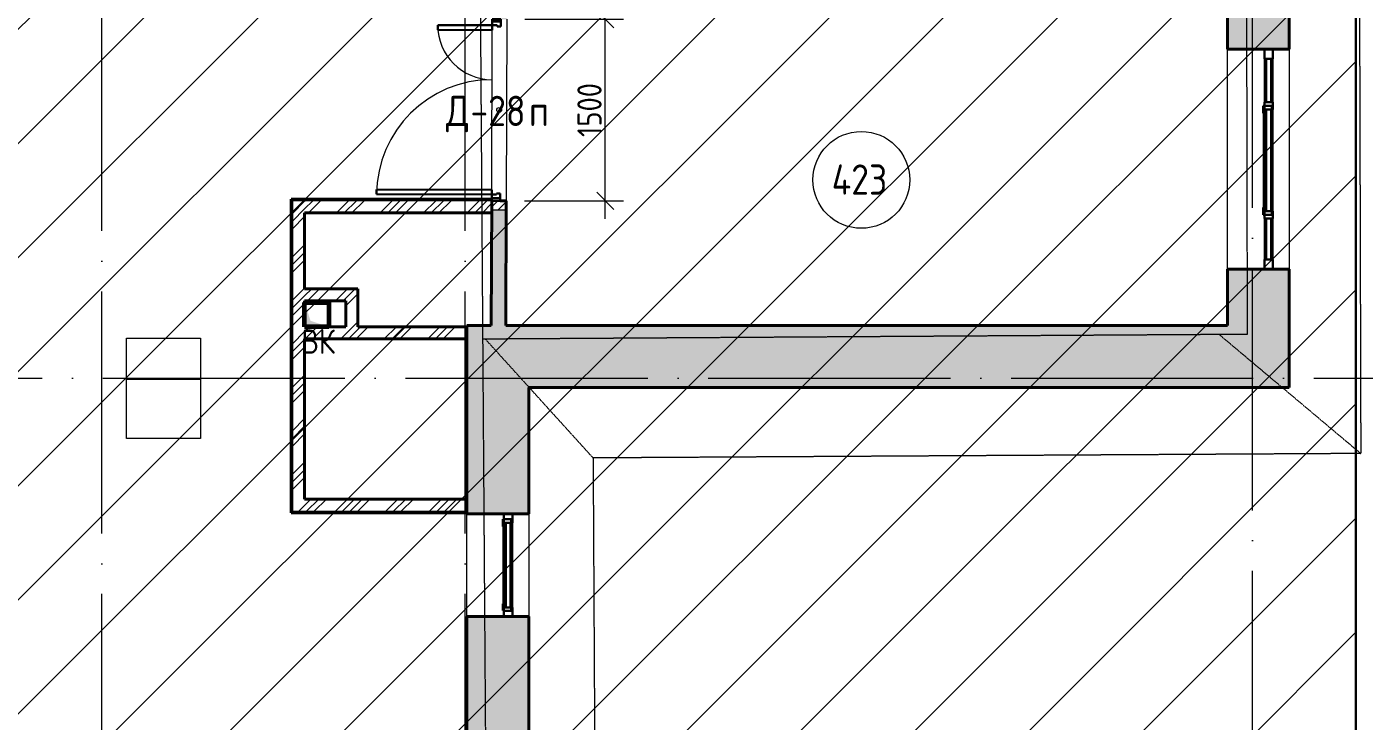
# Model space of a CAD drawing. Header units: millimetres. Extents: x 3050 to 430575, y -569542 to 36130.
# Drawn here: x 325208 to 336252, y -424849 to -419110 of the extents above; entities that cross this region are included whole.
import ezdxf

# ---------------------------------------------------------------- set-up
doc = ezdxf.new("R2010")
doc.units = ezdxf.units.MM
doc.linetypes.add('ADSK_Линия сетки', pattern=[25, 20, -2.5, 0, -2.5])
doc.linetypes.add('ADSK_Сверху', pattern=[4.5, 3, -1.5])
for name, color, linetype, lineweight in [('_ Окна', 7, 'Continuous', 30), ('Аннотация', 7, 'Continuous', 9), ('Витраж', 7, 'Continuous', 18), ('Двери', 7, 'Continuous', 18), ('Крыша', 7, 'Continuous', 18), ('Марки дверей', 7, 'Continuous', 20), ('Марки помещений', 7, 'Continuous', 20), ('Окна', 7, 'Continuous', 18), ('Оси', 7, 'Continuous', 9), ('Панели витража', 7, 'Continuous', 18), ('Перекрытие', 7, 'Continuous', 18), ('Размеры', 7, 'Continuous', 9), ('Стены внутренние', 7, 'Continuous', 18), ('Стены наружные', 7, 'Continuous', 18), ('Стены штриховка', 7, 'Continuous', 18), ('Узлы', 7, 'Continuous', 18)]:
    doc.layers.add(name, color=color, linetype=linetype, lineweight=lineweight)
doc.layers.add('Линии', color=7, linetype='Continuous', lineweight=9, true_color=0x00a600)
doc.styles.add('GOST Common', font='GOST_Common.ttf', dxfattribs={"width": 0.9, "height": 200})
doc.styles.add('GOST Common_1', font='GOST_Common.ttf', dxfattribs={"width": 0.9, "height": 350})
doc.styles.add('GOST Common_2', font='GOST_Common.ttf', dxfattribs={"width": 0.9, "height": 250})
doc.dimstyles.new('ADSK_Основной_2_мм_Округление_до_1_мм', dxfattribs={"dimscale": 304.8, "dimtxt": 201.142999, "dimasz": 0.463911, "dimexe": 0.492126, "dimexo": 0.492126, "dimgap": 0.098425, "dimtad": 1, "dimdec": 0, "dimdsep": 46, "dimtxsty": 'GOST Common', "dimblk1": 'OBLIQUE', "dimblk2": 'OBLIQUE', "dimsah": 1, "dimcen": 0.09, "dimdle": 0.492126, "dimazin": 2, "dimtfac": 1, "dimtdec": 4, "dimtix": 1, "dimtmove": 0, "dimatfit": 3, "dimfxl": 1, "dimtvp": 1, "dimtolj": 1, "dimtzin": 0, "dimlwd": 20, "dimlwe": 20, "dimarcsym": 2})
pattern_1 = [(45, (279419.6, -430621.92), (-179.6051, 179.6051), []), (45, (279483.1, -430621.92), (0, 359.2102), []), (45, (279356.1, -430621.92), (0, 359.2102), [])]

# ---------------------------------------------------------------- blocks, each defined once
blk = doc.blocks.new('Прямоугольный импост - 70х20_60мм-1425107-04 План 4-го этажа маркировочный')
at = {"layer": 'Витраж', "color": 253, "linetype": 'ADSK_Сверху', "true_color": 0xaaaaaa}
for p, q in [((-6074, 27832), (-6144, 27832)), ((-6144, 27752), (-6144, 27832)), ((-6074, 27752), (-6074, 27832)), ((-6144, 27382), (-6144, 27412)), ((-6074, 27382), (-6074, 27412))]:
    blk.add_line(p, q, dxfattribs=at)
blk = doc.blocks.new('Прямоугольный импост - 70х20_60мм-1424716-04 План 4-го этажа маркировочный')
at = {"layer": 'Витраж', "color": 253, "linetype": 'ADSK_Сверху', "true_color": 0xaaaaaa}
for p, q in [((-80, 35), (0, 35)), ((0, 35), (0, -35)), ((0, -35), (-80, -35))]:
    blk.add_line(p, q, dxfattribs=at)
blk = doc.blocks.new('Прямоугольный импост - 70х20_60мм-1424717-04 План 4-го этажа маркировочный')
at = {"layer": 'Витраж', "color": 253, "linetype": 'ADSK_Сверху', "true_color": 0xaaaaaa}
for p, q in [((0, 35), (-80, 35)), ((0, -35), (0, 35)), ((-80, -35), (0, -35))]:
    blk.add_line(p, q, dxfattribs=at)
blk = doc.blocks.new('Прямоугольный импост - 70х20_60мм-1258612-04 План 4-го этажа маркировочный')
at = {"layer": 'Витраж', "color": 253, "linetype": 'ADSK_Сверху', "true_color": 0xaaaaaa}
for p, q in [((56009, 19229), (56009, 19199)), ((56079, 19229), (56079, 19199)), ((56009, 18359), (56009, 18329)), ((56079, 18359), (56079, 18329))]:
    blk.add_line(p, q, dxfattribs=at)
blk = doc.blocks.new('Витраж-тент со смещением вовне - 60мм 30 сдвиг-1466976-04 План 4-го этажа маркировочный')
at = {"layer": '_ Окна', "color": 253, "linetype": 'ADSK_Сверху', "true_color": 0xaaaaaa}
for p, q in [((-450, 25), (-450, -45)), ((-450, 25), (-420, 25)), ((-450, -45), (-450, 25)), ((450, 25), (420, 25)), ((450, -45), (450, 25)), ((450, -45), (450, 25)), ((-390, -45), (-450, -45)), ((-390, -35), (-390, -45)), ((390, -35), (390, -45)), ((390, -45), (450, -45))]:
    blk.add_line(p, q, dxfattribs=at)
at = {"layer": 'Окна', "color": 253, "linetype": 'ADSK_Сверху', "true_color": 0xaaaaaa}
blk.add_line((-390, -45), (390, -45), dxfattribs=at)
blk = doc.blocks.new('Прямоугольный импост - 70х20_60мм-1225113-04 План 4-го этажа маркировочный')
at = {"layer": 'Витраж', "color": 253, "linetype": 'ADSK_Сверху', "true_color": 0xaaaaaa}
for p, q in [((41084, 2435), (41054, 2435)), ((41524, 2435), (41444, 2435)), ((41524, 2365), (41524, 2435)), ((41084, 2365), (41054, 2365)), ((41524, 2365), (41444, 2365))]:
    blk.add_line(p, q, dxfattribs=at)
blk = doc.blocks.new('Прямоугольный импост - 70х60мм-1424714-04 План 4-го этажа маркировочный')
at = {"layer": 'Витраж', "color": 253, "linetype": 'ADSK_Сверху', "true_color": 0xaaaaaa}
for p, q in [((-30, 35), (30, 35)), ((30, -35), (-30, -35))]:
    blk.add_line(p, q, dxfattribs=at)
blk = doc.blocks.new('Прямоугольный импост - 70х60мм-1225009-04 План 4-го этажа маркировочный')
at = {"layer": 'Витраж', "color": 253, "linetype": 'ADSK_Сверху', "true_color": 0xaaaaaa}
for p, q in [((41084, 2435), (41084, 2365)), ((41444, 2435), (41084, 2435)), ((41444, 2365), (41444, 2435)), ((41444, 2365), (41084, 2365))]:
    blk.add_line(p, q, dxfattribs=at)
blk = doc.blocks.new('Прямоугольный импост - 70х60мм-1425109-04 План 4-го этажа маркировочный')
at = {"layer": 'Витраж', "color": 253, "linetype": 'ADSK_Сверху', "true_color": 0xaaaaaa}
for p, q in [((-6074, 27752), (-6144, 27752)), ((-6144, 27412), (-6144, 27752)), ((-6074, 27412), (-6074, 27752)), ((-6144, 27412), (-6074, 27412))]:
    blk.add_line(p, q, dxfattribs=at)
blk = doc.blocks.new('Прямоугольный импост - 70х60мм-1258614-04 План 4-го этажа маркировочный')
at = {"layer": 'Витраж', "color": 253, "linetype": 'ADSK_Сверху', "true_color": 0xaaaaaa}
for p, q in [((56079, 19199), (56009, 19199)), ((56009, 19199), (56009, 18359)), ((56079, 19199), (56079, 18359)), ((56009, 18359), (56079, 18359))]:
    blk.add_line(p, q, dxfattribs=at)
blk = doc.blocks.new('Витраж-тент со смещением вовне - 60мм 30 сдвиг-2062299-04 План 4-го этажа маркировочный')
at = {"layer": '_ Окна', "color": 253, "linetype": 'ADSK_Сверху', "true_color": 0xaaaaaa}
for p, q in [((-379, 25), (-379, -45)), ((-379, 25), (-349, 25)), ((-379, -45), (-379, 25)), ((379, 25), (349, 25)), ((379, -45), (379, 25)), ((379, -45), (379, 25)), ((-319, -45), (-379, -45)), ((-319, -35), (-319, -45)), ((319, -35), (319, -45)), ((319, -45), (379, -45))]:
    blk.add_line(p, q, dxfattribs=at)
at = {"layer": 'Окна', "color": 253, "linetype": 'ADSK_Сверху', "true_color": 0xaaaaaa}
blk.add_line((-319, -45), (319, -45), dxfattribs=at)
blk = doc.blocks.new('Прямоугольный импост - 70х20_56мм-1425354-04 План 4-го этажа маркировочный')
at = {"layer": 'Витраж', "color": 253, "linetype": 'ADSK_Сверху', "true_color": 0xaaaaaa}
for p, q in [((38947, 14815), (38877, 14815)), ((38877, 14739), (38877, 14815)), ((38947, 14739), (38947, 14815)), ((38877, 13965), (38877, 14041)), ((38947, 13965), (38947, 14041)), ((38877, 13965), (38947, 13965))]:
    blk.add_line(p, q, dxfattribs=at)
blk = doc.blocks.new('Прямоугольный импост - 70х20_56мм-1257200-04 План 4-го этажа маркировочный')
at = {"layer": 'Витраж', "color": 253, "linetype": 'ADSK_Сверху', "true_color": 0xaaaaaa}
for p, q in [((-76, 35), (0, 35)), ((0, 35), (0, -35)), ((0, -35), (-76, -35))]:
    blk.add_line(p, q, dxfattribs=at)
blk = doc.blocks.new('Прямоугольный импост - 70х20_56мм-1257201-04 План 4-го этажа маркировочный')
at = {"layer": 'Витраж', "color": 253, "linetype": 'ADSK_Сверху', "true_color": 0xaaaaaa}
for p, q in [((0, 35), (-76, 35)), ((0, -35), (0, 35)), ((-76, -35), (0, -35))]:
    blk.add_line(p, q, dxfattribs=at)
blk = doc.blocks.new('Прямоугольный импост - 70х60мм-V3-04 План 4-го этажа маркировочный')
at = {"layer": 'Витраж', "color": 253, "linetype": 'ADSK_Сверху', "true_color": 0xaaaaaa}
for p, q in [((38947, 14739), (38877, 14739)), ((38877, 14041), (38877, 14739)), ((38947, 14041), (38947, 14739)), ((38877, 14041), (38947, 14041))]:
    blk.add_line(p, q, dxfattribs=at)
blk = doc.blocks.new('Системная панель - _AR_Стекло_40мм_привязка по центру-V165-04 План 4-го этажа маркировочный')
at = {"layer": 'Панели витража', "lineweight": 30}
for p, q in [((180, 20), (-180, 20)), ((-180, 20), (-180, -20)), ((180, -20), (180, 20)), ((-180, -20), (180, -20))]:
    blk.add_line(p, q, dxfattribs=at)
blk = doc.blocks.new('Прямоугольный импост - 70х40_60мм-V69-04 План 4-го этажа маркировочный')
at = {"layer": 'Витраж'}
for p, q in [((-6144, 26502), (-6144, 26142)), ((-6074, 26502), (-6074, 26142))]:
    blk.add_line(p, q, dxfattribs=at)
blk = doc.blocks.new('Прямоугольный импост - 70х20_60мм-V166-04 План 4-го этажа маркировочный')
at = {"layer": 'Витраж', "lineweight": 30}
for p, q in [((-80, 35), (0, 35)), ((-80, -35), (-80, 35)), ((0, 35), (0, -35)), ((0, -35), (-80, -35))]:
    blk.add_line(p, q, dxfattribs=at)
blk = doc.blocks.new('Прямоугольный импост - 70х20_60мм-V167-04 План 4-го этажа маркировочный')
at = {"layer": 'Витраж', "lineweight": 30}
for p, q in [((0, 35), (-80, 35)), ((-80, 35), (-80, -35)), ((0, -35), (0, 35)), ((-80, -35), (0, -35))]:
    blk.add_line(p, q, dxfattribs=at)
blk = doc.blocks.new('Системная панель - _AR_Стекло_40мм_привязка по центру-1426727-04 План 4-го этажа маркировочный')
at = {"layer": 'Панели витража', "lineweight": 30}
for p, q in [((170, 20), (-170, 20)), ((-170, 20), (-170, -20)), ((170, -20), (170, 20)), ((-170, -20), (170, -20))]:
    blk.add_line(p, q, dxfattribs=at)
blk = doc.blocks.new('Прямоугольный импост - 70х40_60мм-V157-04 План 4-го этажа маркировочный')
at = {"layer": 'Витраж'}
for p, q in [((56009, 17959), (56009, 18299)), ((56079, 17959), (56079, 18299))]:
    blk.add_line(p, q, dxfattribs=at)
blk = doc.blocks.new('Системная панель - _AR_Стекло_40мм_привязка по центру-1343721-04 План 4-го этажа маркировочный')
at = {"layer": 'Панели витража', "lineweight": 30}
for p, q in [((420, 20), (-420, 20)), ((-420, 20), (-420, -20)), ((420, -20), (420, 20)), ((-420, -20), (420, -20))]:
    blk.add_line(p, q, dxfattribs=at)
blk = doc.blocks.new('Прямоугольный импост - 70х40_60мм-1258613-04 План 4-го этажа маркировочный')
at = {"layer": 'Витраж'}
for p, q in [((56009, 18359), (56009, 19199)), ((56079, 18359), (56079, 19199))]:
    blk.add_line(p, q, dxfattribs=at)
blk = doc.blocks.new('Прямоугольный импост - 70х60мм-V168-04 План 4-го этажа маркировочный')
at = {"layer": 'Витраж', "lineweight": 30}
for p, q in [((-30, 35), (30, 35)), ((-30, -35), (-30, 35)), ((30, 35), (30, -35)), ((30, -35), (-30, -35))]:
    blk.add_line(p, q, dxfattribs=at)
blk = doc.blocks.new('Системная панель - _AR_Стекло_40мм_привязка по центру-V169-04 План 4-го этажа маркировочный')
at = {"layer": 'Панели витража', "lineweight": 30}
for p, q in [((349, 20), (-349, 20)), ((-349, 20), (-349, -20)), ((349, -20), (349, 20)), ((-349, -20), (349, -20))]:
    blk.add_line(p, q, dxfattribs=at)
blk = doc.blocks.new('Прямоугольный импост - 70х40_56мм-V36-04 План 4-го этажа маркировочный')
at = {"layer": 'Витраж'}
for p, q in [((38877, 14739), (38877, 14041)), ((38947, 14739), (38947, 14041))]:
    blk.add_line(p, q, dxfattribs=at)
blk = doc.blocks.new('Прямоугольный импост - 70х20_56мм-V170-04 План 4-го этажа маркировочный')
at = {"layer": 'Витраж', "lineweight": 30}
for p, q in [((-76, 35), (0, 35)), ((-76, -35), (-76, 35)), ((0, 35), (0, -35)), ((0, -35), (-76, -35))]:
    blk.add_line(p, q, dxfattribs=at)
blk = doc.blocks.new('Прямоугольный импост - 70х20_56мм-V171-04 План 4-го этажа маркировочный')
at = {"layer": 'Витраж', "lineweight": 30}
for p, q in [((0, 35), (-76, 35)), ((-76, 35), (-76, -35)), ((0, -35), (0, 35)), ((-76, -35), (0, -35))]:
    blk.add_line(p, q, dxfattribs=at)
blk = doc.blocks.new('AC_Дверь_Двупольная - Д-28п 1500х2200h-2309803-04 План 4-го этажа маркировочный')
at = {"layer": 'Двери', "lineweight": 30}
for p, q in [((-700, 1010), (-660, 1010)), ((-700, 60), (-700, 1010)), ((-660, 1010), (-660, 60)), ((700, 510), (660, 510)), ((660, 510), (660, 60)), ((700, 60), (700, 510)), ((-750, 60), (-730, 60)), ((-750, -10), (-750, 60)), ((-730, 60), (-700, 60)), ((-730, -10), (-730, 60)), ((-730, 60), (-730, -10)), ((-660, 60), (-700, 60)), ((-700, 60), (-700, 20)), ((-700, 20), (-690, 20)), ((-690, 20), (-690, -10)), ((660, 60), (700, 60)), ((700, 20), (690, 20)), ((690, 20), (690, -10)), ((730, 60), (700, 60)), ((700, 60), (700, 20)), ((730, -10), (730, 60)), ((750, 60), (730, 60)), ((730, 60), (730, -10)), ((750, -10), (750, 60)), ((-730, -10), (-750, -10)), ((-690, -10), (-730, -10)), ((690, -10), (730, -10)), ((730, -10), (750, -10))]:
    blk.add_line(p, q, dxfattribs=at)
at = {"layer": 'Двери'}
for centre, radius, start, end in [((-700, 60), 950, 360, 90), ((700, 60), 450, 90, 180)]:
    blk.add_arc(centre, radius, start, end, dxfattribs=at)
blk = doc.blocks.new('ADSK_Марка_Помещение_ОдноЗначение - Номер-247393-04 План 4-го этажа маркировочный')
at = {"layer": 'Марки помещений'}
blk.add_circle((0, 0), 4, dxfattribs=at)
blk = doc.blocks.new('ADSK_Марка_Дверь - Типоразмер_ADSK_Марка-58376-04 План 4-го этажа маркировочный')
at = {"layer": 'Марки дверей', "lineweight": 9}
blk.add_circle((0, 0), 0.2, dxfattribs=at)
blk = doc.blocks.new('_Oblique')
at = {"color": 0, "linetype": 'ByBlock', "lineweight": -2}
blk.add_line((-0.5, -0.5), (0.5, 0.5), dxfattribs=at)
blk = doc.blocks.new('*D9988')
at = {"layer": 'Defpoints', "color": 0, "lineweight": 40, "transparency": 16777216}
for p in [(329172, -419048), (329985, -419048), (329167, -420548)]:
    blk.add_point(p, dxfattribs=at)
at = {"layer": 'Размеры', "color": 0, "lineweight": 20, "transparency": 16777216}
for p, q in [((329985, -420698), (329985, -418898)), ((329322, -419048), (330135, -419048)), ((329317, -420548), (330135, -420548))]:
    blk.add_line(p, q, dxfattribs=at)
at = {"layer": 'Размеры', "color": 0, "lineweight": 20, "transparency": 16777216, "xscale": 141.4, "yscale": 141.4, "zscale": 141.4}
for p, rotation in [((329985, -419048), 90), ((329985, -420548), 270)]:
    blk.add_blockref('_Oblique', p, dxfattribs=dict(at, rotation=rotation))
at = {"layer": 'Размеры', "color": 0, "lineweight": 20, "transparency": 16777216, "insert": (329855, -419798), "char_height": 200, "width": 560.47, "attachment_point": 5, "rotation": 90, "style": 'GOST Common'}
blk.add_mtext('\\A1;1500', dxfattribs=at)

msp = doc.modelspace()

# ---------------------------------------------------------------- hatches: boundary and pattern name
at = {"lineweight": 13, "true_color": 0x636466}
h = msp.add_hatch(dxfattribs=at)
h.set_pattern_fill('ANSI31', color=251, scale=210)
h.set_pattern_definition([(45, (-1812091.45, -109463.3), (-471.46345, 471.46345), [])])
h.paths.add_polyline_path([(336184.02, -379783.78), (293385.25, -379662.32), (293385.25, -437206.01), (336184.02, -437327.46)])
at = {"layer": 'Стены внутренние', "true_color": 0xc0c0c0}
h = msp.add_hatch(color=9, dxfattribs=at)
h.paths.add_polyline_path([(329043.95, -421579.62), (329163.95, -421579.62), (329166.98, -420625.13), (329046.98, -420625.13), (329045.51, -421088.4)])
h.paths.add_polyline_path([(329171.98, -419047.53), (329175.12, -418057.25), (329055.12, -418057.25), (329051.98, -419047.15), (329171.26, -419047.53)])
at = {"layer": 'Стены внутренние', "lineweight": 9}
h = msp.add_hatch(dxfattribs=at)
h.set_pattern_fill('FP_1', color=256, style=0, pattern_type=2)
h.set_pattern_definition(pattern_1)
h.paths.add_polyline_path([(327402.45, -423013.59), (327502.45, -423013.59), (327502.45, -420547.14), (327402.45, -420547.14), (327402.45, -422607.21)])
h = msp.add_hatch(dxfattribs=at)
h.set_pattern_fill('FP_1', color=256, style=0, pattern_type=2)
h.set_pattern_definition(pattern_1)
h.paths.add_polyline_path([(328363.25, -420647.14), (329046.91, -420647.14), (329046.98, -420547.14), (327502.45, -420547.14), (327502.45, -420647.14)])
h = msp.add_hatch(dxfattribs=at)
h.set_pattern_fill('FP_2', color=256, style=0, pattern_type=2)
h.set_pattern_definition([(45, (279419.6, -430621.92), (-117.8655, 117.8655), []), (45, (279498.18, -430621.92), (-117.8655, 117.8655), [])])
h.paths.add_polyline_path([(329166.98, -420625.13), (329167.23, -420547.52), (329047.23, -420547.36), (329047.23, -420624.75), (329163.95, -420625.12)])
h = msp.add_hatch(dxfattribs=at)
h.set_pattern_fill('FP_1', color=256, style=0, pattern_type=2)
h.set_pattern_definition(pattern_1)
h.paths.add_polyline_path([(327842.45, -421374.51), (327942.45, -421374.51), (327942.45, -421274.51), (327502.45, -421274.51), (327502.45, -421374.51)])
h = msp.add_hatch(dxfattribs=at)
h.set_pattern_fill('FP_1', color=256, style=0, pattern_type=2)
h.set_pattern_definition(pattern_1)
h.paths.add_polyline_path([(327942.45, -421589.56), (327942.45, -421374.51), (327842.45, -421374.51), (327842.45, -421589.56)])
h = msp.add_hatch(dxfattribs=at)
h.set_pattern_fill('FP_1', color=256, style=0, pattern_type=2)
h.set_pattern_definition(pattern_1)
h.paths.add_polyline_path([(328363.25, -421689.56), (328843.01, -421689.56), (328843.01, -421589.56), (327502.45, -421589.56), (327502.45, -421689.56), (327702.45, -421689.56)])
h = msp.add_hatch(dxfattribs=at)
h.set_pattern_fill('FP_1', color=256, style=0, pattern_type=2)
h.set_pattern_definition(pattern_1)
h.paths.add_polyline_path([(328363.25, -423113.59), (328843.01, -423113.59), (328843.01, -423013.59), (327402.45, -423013.59), (327402.45, -423113.59), (327502.45, -423113.59)])
at = {"layer": 'Стены наружные', "true_color": 0xc0c0c0}
h = msp.add_hatch(color=9, dxfattribs=at)
h.paths.add_polyline_path([(335633.55, -421579.62), (335632.43, -421113.82), (335123.55, -421113.82), (335123.55, -421579.62), (335283.31, -421579.62)])
h.paths.add_polyline_path([(335628.04, -419293.82), (335633.55, -419293.82), (335633.55, -416423.95), (335123.55, -416423.95), (335123.55, -419293.82), (335283.31, -419293.82)])
h.paths.add_polyline_path([(335259.15, -415573.95), (335633.55, -415573.95), (335633.55, -414578.75), (335123.55, -414578.75), (335123.55, -415573.95)])
h.paths.add_polyline_path([(335614.63, -413728.75), (335633.55, -413728.75), (335633.55, -412742.88), (335123.55, -412742.88), (335123.55, -413728.75), (335443.4, -413728.75)])
h.paths.add_polyline_path([(335633.55, -410922.88), (335633.55, -409760.73), (335123.55, -409758.37), (335123.55, -410922.88), (335607.86, -410922.88)])
h = msp.add_hatch(color=9, dxfattribs=at)
h.paths.add_polyline_path([(329353.01, -430471.69), (329353.01, -429485.28), (328843.01, -429485.28), (328843.01, -430471.69)])
h.paths.add_polyline_path([(329353.01, -428635.28), (329353.01, -427645.52), (328843.01, -427645.52), (328843.01, -428635.28), (329019.88, -428635.28)])
h.paths.add_polyline_path([(329048.13, -426795.52), (329353.01, -426795.52), (329353.01, -425820.27), (328843.01, -425820.27), (328843.01, -426795.52), (329019.88, -426795.52)])
h.paths.add_polyline_path([(329019.88, -424970.27), (329353.01, -424970.27), (329353.01, -423983.49), (328843.01, -423983.49), (328843.01, -424970.27), (328984.83, -424970.27)])
h.paths.add_polyline_path([(329285.38, -423133.49), (329353.01, -423133.49), (329353.01, -421579.62), (328843.01, -421579.62), (328843.01, -423133.49), (329019.88, -423133.49)])
msp.add_hatch(color=9, dxfattribs=at).paths.add_polyline_path([(335283.31, -422089.62), (335633.55, -422089.62), (335633.55, -421579.62), (329353.01, -421579.62), (329353.01, -422089.62), (329489.59, -422089.62)])
at = {"layer": 'Узлы', "true_color": 0x808080}
msp.add_hatch(color=8, dxfattribs=at).paths.add_polyline_path([(327502.45, -421589.56), (327702.45, -421589.56), (327551.95, -421540.06), (327502.45, -421389.56), (327502.45, -421540.06)])

# ---------------------------------------------------------------- linework, layer by layer
at = {"color": 251, "lineweight": 30, "true_color": 0x636466}
msp.add_lwpolyline([(293385.25, -379662.32), (336184.02, -379783.78), (336184.02, -437327.46), (293385.25, -437206.01)], close=True, dxfattribs=at)
at = {"layer": 'Крыша', "color": 253, "linetype": 'ADSK_Сверху', "true_color": 0xaaaaaa, "flags": 128}
for points in [[(336122.08, -386428.98), (336133.34, -390452.01), (336144.6, -394475.03), (336155.86, -398498.06), (336167.12, -402521.08), (336178.39, -406544.11), (336189.65, -410567.14), (336200.91, -414590.16), (336212.17, -418613.19), (336223.43, -422636.21)], [(335055.33, -421653.33), (335584.2, -422098.34), (336223.43, -422636.21)], [(328994.78, -421691.22), (329394.39, -422132.16), (329884.54, -422673.02)], [(336223.43, -422636.21), (335519.11, -422640.3), (334814.79, -422644.39), (334110.47, -422648.48), (333406.15, -422652.57), (332701.82, -422656.66), (331997.5, -422660.75), (331293.18, -422664.84), (330588.86, -422668.93), (329884.54, -422673.02)], [(329884.54, -422673.02), (329889.73, -423623.51), (329894.91, -424574), (329900.1, -425524.49), (329905.29, -426474.98), (329910.48, -427425.47), (329915.67, -428375.96), (329920.85, -429326.45), (329926.04, -430276.95), (329931.23, -431227.44)]]:
    msp.add_lwpolyline(points, dxfattribs=at)
at = {"layer": 'Линии', "lineweight": 60}
for p, q in [((327502.45, -421389.56), (327702.45, -421389.56)), ((327502.45, -421589.56), (327502.45, -421389.56)), ((327702.45, -421389.56), (327702.45, -421589.56)), ((327702.45, -421589.56), (327502.45, -421589.56))]:
    msp.add_line(p, q, dxfattribs=at)
at = {"layer": 'Линии', "color": 8, "lineweight": 18, "true_color": 0x808080}
msp.add_line((326032.83, -422020.7), (326643.29, -422020.7), dxfattribs=at)
at = {"layer": 'Линии', "color": 252, "lineweight": 18, "true_color": 0x8c8c8c}
msp.add_line((326643.29, -422020.7), (326032.83, -422020.7), dxfattribs=at)
at = {"layer": 'Оси', "linetype": 'ADSK_Линия сетки', "ltscale": 100}
for p, q in [((325829.52, -435797.51), (325829.52, -386087.13)), ((328829.52, -435797.51), (328829.52, -386087.13)), ((335329.52, -435606.71), (335329.52, -386087.13)), ((268333.38, -422015.13), (336561.32, -422015.13))]:
    msp.add_line(p, q, dxfattribs=at)
at = {"layer": 'Перекрытие', "color": 9, "linetype": 'ADSK_Сверху', "true_color": 0xaad4d4}
for p, q in [((335263.36, -410689.14), (335285.53, -421651.89)), ((328946.66, -417966.57), (329031.27, -430122.56)), ((335285.53, -421651.89), (328972.58, -421691.36))]:
    msp.add_line(p, q, dxfattribs=at)
at = {"layer": 'Перекрытие', "color": 136, "true_color": 0x008080}
for p, q in [((326032.83, -422513.58), (326032.83, -421682.17)), ((326032.83, -421682.17), (326643.29, -421682.17)), ((326643.29, -421682.17), (326643.29, -422513.58)), ((326643.29, -422513.58), (326032.83, -422513.58))]:
    msp.add_line(p, q, dxfattribs=at)
at = {"layer": 'Стены внутренние'}
for p, q in [((329171.98, -419047.53), (329167.23, -420547.52)), ((329047.51, -420457.14), (329051.69, -419137.15)), ((329166.98, -420625.13), (329046.98, -420624.75))]:
    msp.add_line(p, q, dxfattribs=at)
at = {"layer": 'Стены внутренние', "lineweight": 40}
for p, q in [((327390.45, -420535.14), (327390.45, -423125.59)), ((329047.26, -420535.14), (327390.45, -420535.14)), ((329047.23, -420547.14), (329043.95, -421579.62)), ((329167.23, -420547.52), (329117.23, -420547.36)), ((329163.95, -421579.62), (329167.23, -420547.52)), ((327502.45, -421274.51), (327502.45, -420647.14)), ((327502.45, -420647.14), (329046.91, -420647.14)), ((327942.45, -421274.51), (327502.45, -421274.51)), ((327942.45, -421589.56), (327942.45, -421274.51)), ((327502.45, -421589.56), (327502.45, -421374.51)), ((327502.45, -421374.51), (327842.45, -421374.51)), ((327842.45, -421374.51), (327842.45, -421589.56)), ((327842.45, -421589.56), (327502.45, -421589.56)), ((328843.01, -421589.56), (327942.45, -421589.56)), ((327502.45, -423013.59), (327502.45, -421689.56)), ((327502.45, -421689.56), (328843.01, -421689.56)), ((328843.01, -423013.59), (327502.45, -423013.59)), ((328843.01, -423123.59), (328843.01, -423013.59)), ((327390.45, -423125.59), (328843.01, -423125.59))]:
    msp.add_line(p, q, dxfattribs=at)
at = {"layer": 'Стены наружные', "lineweight": 40}
for p, q in [((335123.55, -416423.95), (335123.55, -419293.82)), ((335633.55, -419293.82), (335633.55, -416423.95)), ((335123.55, -419293.82), (335633.55, -419293.82)), ((335633.55, -421113.82), (335123.55, -421113.82)), ((335123.55, -421113.82), (335123.55, -421579.62)), ((335633.55, -422089.62), (335633.55, -421113.82)), ((329043.95, -421579.62), (328843.01, -421579.62)), ((328843.01, -421579.62), (328843.01, -423013.59)), ((335123.55, -421579.62), (329163.95, -421579.62)), ((329353.01, -423133.49), (329353.01, -422089.62)), ((329353.01, -422089.62), (335633.55, -422089.62)), ((328843.01, -423125.59), (328843.01, -423133.49)), ((328843.01, -423133.49), (329353.01, -423133.49)), ((329353.01, -423983.49), (328843.01, -423983.49)), ((328843.01, -423983.49), (328843.01, -424970.27)), ((329353.01, -424970.27), (329353.01, -423983.49))]:
    msp.add_line(p, q, dxfattribs=at)
at = {"layer": 'Стены наружные'}
for p, q in [((335123.55, -421113.82), (335123.55, -419293.82)), ((335633.55, -419293.82), (335633.55, -421113.82)), ((328843.01, -423983.49), (328843.01, -423133.49)), ((329353.01, -423133.49), (329353.01, -423983.49))]:
    msp.add_line(p, q, dxfattribs=at)
at = {"layer": 'Стены штриховка'}
for p, q in [((329047.26, -420537.14), (327390.45, -420537.14)), ((327392.45, -420535.14), (327392.45, -423125.59)), ((327402.45, -420537.14), (327402.45, -420535.14)), ((327402.45, -420547.14), (327402.45, -423113.59)), ((329047.23, -420547.14), (327402.45, -420547.14)), ((327392.45, -423113.59), (327390.45, -423113.59)), ((327390.45, -423123.59), (328843.01, -423123.59)), ((327402.45, -423113.59), (328843.01, -423113.59)), ((328843.01, -423125.59), (328843.01, -423123.59))]:
    msp.add_line(p, q, dxfattribs=at)

# ---------------------------------------------------------------- block references
at = {"layer": '_ Окна', "color": 253, "linetype": 'ADSK_Сверху', "true_color": 0xaaaaaa}
for name, p, rotation in [('Витраж-тент со смещением вовне - 60мм 30 сдвиг-1466976-04 План 4-го этажа маркировочный', (335463.55, -420213.82), 270.0000000000002), ('Витраж-тент со смещением вовне - 60мм 30 сдвиг-2062299-04 План 4-го этажа маркировочный', (329183.01, -423558.49), 270.0000000000003)]:
    msp.add_blockref(name, p, dxfattribs=dict(at, rotation=rotation))
at = {"layer": 'Витраж', "color": 253, "linetype": 'ADSK_Сверху', "true_color": 0xaaaaaa}
for name, p, rotation in [('Прямоугольный импост - 70х20_60мм-1424717-04 План 4-го этажа маркировочный', (335463.55, -419293.82), 90.00000000000024), ('Прямоугольный импост - 70х20_60мм-1225113-04 План 4-го этажа маркировочный', (337863.06, -460818.27), 90), ('Прямоугольный импост - 70х60мм-1225009-04 План 4-го этажа маркировочный', (337863.06, -460818.27), 90), ('Прямоугольный импост - 70х20_60мм-1425107-04 План 4-го этажа маркировочный', (329354.8, -393281.58), 180), ('Прямоугольный импост - 70х60мм-1425109-04 План 4-го этажа маркировочный', (329354.8, -393281.58), 180), ('Прямоугольный импост - 70х20_56мм-1425354-04 План 4-го этажа маркировочный', (368094.91, -409168.87), 180), ('Прямоугольный импост - 70х20_56мм-1257201-04 План 4-го этажа маркировочный', (329183.01, -423133.49), 90.00000000000031), ('Прямоугольный импост - 70х60мм-V3-04 План 4-го этажа маркировочный', (368094.91, -409168.87), 180)]:
    msp.add_blockref(name, p, dxfattribs=dict(at, rotation=rotation))
at = {"layer": 'Витраж'}
for name, p, rotation in [('Прямоугольный импост - 70х20_60мм-V167-04 План 4-го этажа маркировочный', (335463.55, -419293.82), 90.00000000000024), ('Прямоугольный импост - 70х40_60мм-V69-04 План 4-го этажа маркировочный', (329354.8, -393231.58), 180), ('Прямоугольный импост - 70х20_56мм-V171-04 План 4-го этажа маркировочный', (329183.01, -423133.49), 90.00000000000031), ('Прямоугольный импост - 70х40_56мм-V36-04 План 4-го этажа маркировочный', (368094.91, -409168.87), 180)]:
    msp.add_blockref(name, p, dxfattribs=dict(at, rotation=rotation))
at = {"layer": 'Витраж', "color": 253, "linetype": 'ADSK_Сверху', "true_color": 0xaaaaaa, "extrusion": (0, 0, -1), "rotation": 269.9999999999997}
for name, p in [('Прямоугольный импост - 70х60мм-1424714-04 План 4-го этажа маркировочный', (-335463.55, -419763.82)), ('Прямоугольный импост - 70х60мм-1424714-04 План 4-го этажа маркировочный', (-335463.55, -420663.82)), ('Прямоугольный импост - 70х20_60мм-1424716-04 План 4-го этажа маркировочный', (-335463.55, -421113.82)), ('Прямоугольный импост - 70х20_56мм-1257200-04 План 4-го этажа маркировочный', (-329183.01, -423983.49))]:
    msp.add_blockref(name, p, dxfattribs=at)
at = {"layer": 'Витраж', "extrusion": (0, 0, -1), "rotation": 269.9999999999997}
for name, p in [('Прямоугольный импост - 70х60мм-V168-04 План 4-го этажа маркировочный', (-335463.55, -419763.82)), ('Прямоугольный импост - 70х60мм-V168-04 План 4-го этажа маркировочный', (-335463.55, -420663.82)), ('Прямоугольный импост - 70х20_60мм-V166-04 План 4-го этажа маркировочный', (-335463.55, -421113.82)), ('Прямоугольный импост - 70х20_56мм-V170-04 План 4-го этажа маркировочный', (-329183.01, -423983.49))]:
    msp.add_blockref(name, p, dxfattribs=at)
at = {"layer": 'Витраж', "color": 253, "linetype": 'ADSK_Сверху', "true_color": 0xaaaaaa}
for name in ['Прямоугольный импост - 70х20_60мм-1258612-04 План 4-го этажа маркировочный', 'Прямоугольный импост - 70х60мм-1258614-04 План 4-го этажа маркировочный']:
    msp.add_blockref(name, (279419.61, -438992.86), dxfattribs=at)
at = {"layer": 'Витраж'}
for name in ['Прямоугольный импост - 70х40_60мм-1258613-04 План 4-го этажа маркировочный', 'Прямоугольный импост - 70х40_60мм-V157-04 План 4-го этажа маркировочный']:
    msp.add_blockref(name, (279419.61, -438992.86), dxfattribs=at)
at = {"layer": 'Двери', "rotation": 89.81843343957114}
msp.add_blockref('AC_Дверь_Двупольная - Д-28п 1500х2200h-2309803-04 План 4-го этажа маркировочный', (329109.6, -419797.34), dxfattribs=at)
at = {"layer": 'Марки дверей', "xscale": 99.99999999999993, "yscale": 99.99999999999993, "zscale": 99.99999999999993}
msp.add_blockref('ADSK_Марка_Дверь - Типоразмер_ADSK_Марка-58376-04 План 4-го этажа маркировочный', (329109.6, -419797.34), dxfattribs=at)
at = {"layer": 'Марки помещений', "xscale": 99.99999999999993, "yscale": 99.99999999999993, "zscale": 99.99999999999993}
msp.add_blockref('ADSK_Марка_Помещение_ОдноЗначение - Номер-247393-04 План 4-го этажа маркировочный', (332099.62, -420375.39), dxfattribs=at)
at = {"layer": 'Панели витража'}
for name, p, rotation in [('Системная панель - _AR_Стекло_40мм_привязка по центру-V165-04 План 4-го этажа маркировочный', (335463.55, -419553.82), 270.0000000000002), ('Системная панель - _AR_Стекло_40мм_привязка по центру-1343721-04 План 4-го этажа маркировочный', (335463.55, -420213.82), 270.0000000000002), ('Системная панель - _AR_Стекло_40мм_привязка по центру-1426727-04 План 4-го этажа маркировочный', (335463.55, -420863.82), 270.0000000000002), ('Системная панель - _AR_Стекло_40мм_привязка по центру-V169-04 План 4-го этажа маркировочный', (329183.01, -423558.49), 270.0000000000003)]:
    msp.add_blockref(name, p, dxfattribs=dict(at, rotation=rotation))

# ---------------------------------------------------------------- texts
at = {"layer": 'Аннотация', "insert": (327476.77, -421611.54), "char_height": 200, "width": 360.7594, "attachment_point": 1, "style": 'GOST Common_1'}
msp.add_mtext('ВК', dxfattribs=at)
at = {"layer": 'Марки дверей', "lineweight": 9, "char_height": 250, "attachment_point": 1, "style": 'GOST Common_2'}
for s, insert, width in [('\\fGOST Common|b0|i0|c204|p34|;\\W.9;Д', (328669.77, -419680.32), 245.3164), ('-28', (328872.18, -419680.32), 584.4302), ('\\fGOST Common|b0|i0|c204|p34|;\\W.9;п', (329354.38, -419680.32), 194.8101)]:
    msp.add_mtext(s, dxfattribs=dict(at, insert=insert, width=width))
at = {"layer": 'Марки помещений', "lineweight": 9, "insert": (331854.81, -420247.67), "char_height": 250, "width": 606.0757, "attachment_point": 1, "style": 'GOST Common_2'}
msp.add_mtext('423', dxfattribs=at)

# ---------------------------------------------------------------- dimensions: what is measured, and where the dimension line sits
at = {"layer": 'Размеры', "lineweight": 20}
dim = msp.add_linear_dim(base=(329985.48, -419047.53), p1=(329167.23, -420547.52), p2=(329171.98, -419047.53), angle=90, dimstyle='ADSK_Основной_2_мм_Округление_до_1_мм', override={"dimpost": '<>', "dimfxl": 1500}, dxfattribs=at)
dim.commit()
dim.dimension.update_dxf_attribs({"geometry": '*D9988', "text_midpoint": (329855.48, -419797.53)})

doc.saveas('drawing.dxf')
